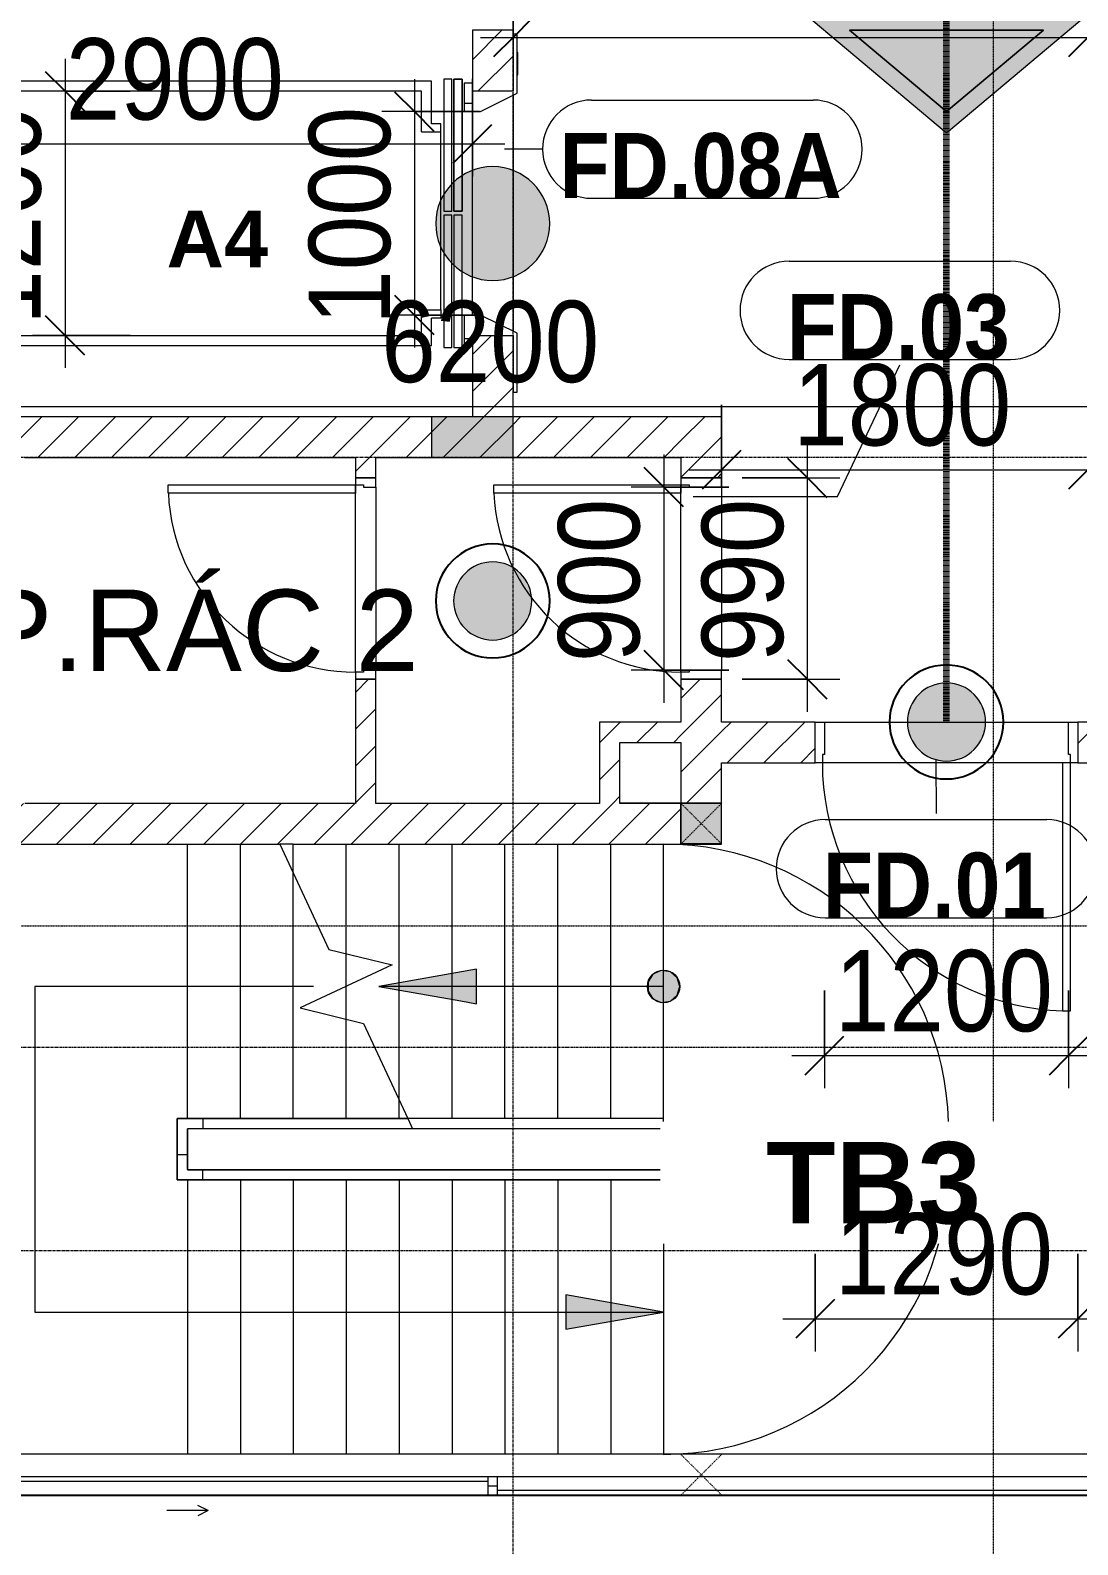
# Model space of a CAD drawing. Header units: millimetres. Extents: x 962 to 239635, y -15958 to 82755.
# Drawn here: x 139931 to 145078, y 23093 to 30537 of the extents above; entities that cross this region are included whole.
import ezdxf

# ---------------------------------------------------------------- set-up
doc = ezdxf.new("R2010")
doc.units = ezdxf.units.MM
for name, pattern in [('1 NÉT CALL OUT', [6, 3, -3]), ('Dash', [6, 3, -3]), ('Dash Dot 3_16_', [7.9375, 4.7625, -1.5875, 0, -1.5875]), ('Grid Line', [22.225, 12.7, -3.175, 3.175, -3.175])]:
    doc.linetypes.add(name, pattern=pattern)
for name, color, linetype, lineweight in [('0-1', 7, 'Continuous', 5), ('A-ANNO-DIMS', 211, 'Continuous', 9), ('A-ANNO-DIMS-160', 211, 'Continuous', 9), ('A-ANNO-NOTE', 131, 'Continuous', 9), ('A-ANNO-NOTE-1', 131, 'Continuous', 25), ('A-AREA-IDEN', 2, 'Continuous', 9), ('A-DETL-3', 90, '1 NÉT CALL OUT', 100), ('A-DETL-GENF-2', 1, 'Continuous', 9), ('A-DETL-THIN-1', 151, 'Continuous', 9), ('A-DOOR-3', 21, 'Continuous', 9), ('A-DOOR-4', 1, 'Continuous', 9), ('A-DOOR-FRAM-1', 1, 'Continuous', 9), ('A-DOOR-IDEN', 31, 'Continuous', 9), ('A-FLOR', 192, 'Continuous', 9), ('A-FLOR-1', 250, 'Continuous', 9), ('A-FLOR-HRAL', 11, 'Continuous', 9), ('A-GLAZ', 151, 'Continuous', 9), ('A-WALL', 113, 'Continuous', 9), ('A-WALL-3', 113, 'Continuous', 18), ('A-WALL-PATT-2', 111, 'Continuous', 9), ('G-ANNO-SYMB-1', 111, 'Dash Dot 3_16_', 18), ('G-ANNO-TEXT-1', 7, 'Continuous', 9), ('S-COLS', 52, 'Continuous', 9), ('S-COLS-1', 52, 'Continuous', 5), ('S-COLS-2', 7, 'Continuous', 18), ('S-COLS-5', 52, 'Dash', 9), ('S-COLS-6', 52, 'Continuous', 18), ('S-COLS-HDLN', 52, 'Dash', 9), ('S-GRID-1', 1, 'Grid Line', 9), ('S-STRS', 31, 'Continuous', 9), ('S-STRS-ANNO', 31, 'Continuous', 9), ('S-STRS-MBND-1', 31, 'Continuous', 9)]:
    doc.layers.add(name, color=color, linetype=linetype, lineweight=lineweight)
doc.styles.add('Arial_11', font='arial_0.ttf', dxfattribs={"height": 400})
doc.styles.add('Arial_12', font='arial_0.ttf', dxfattribs={"height": 280})
doc.styles.add('Arial_B_4', font='arialbd_0.ttf', dxfattribs={"height": 400})
doc.styles.add('Arial_B_6', font='arialbd_0.ttf', dxfattribs={"width": 0.9, "height": 320})
doc.styles.add('UTM Avo', font='UTM Avo.ttf', dxfattribs={"width": 0.9, "height": 400})
doc.dimstyles.new('1_Dim_chi_tiet_2_5', dxfattribs={"dimscale": 304.8, "dimtxt": 399.720379, "dimasz": 0.629921, "dimexe": 0.524934, "dimexo": 0.0625, "dimgap": 0.052493, "dimtad": 1, "dimdec": 0, "dimrnd": 5, "dimzin": 0, "dimdsep": 46, "dimtxsty": 'UTM Avo', "dimblk1": 'OBLIQUE', "dimblk2": 'OBLIQUE', "dimsah": 1, "dimcen": 0.09, "dimdle": 0.524934, "dimazin": 0, "dimtfac": 1, "dimtdec": 4, "dimtix": 1, "dimtmove": 0, "dimatfit": 3, "dimfxl": 1.049869, "dimfxlon": 1, "dimtvp": 1, "dimtolj": 1, "dimtzin": 0, "dimarcsym": 2})
doc.dimstyles.new('1_Dim_chi_tiet_2_5_1', dxfattribs={"dimscale": 304.8, "dimtxt": 399.720379, "dimasz": 0.629921, "dimexe": 0.524934, "dimexo": 0.0625, "dimgap": 0.052493, "dimtad": 1, "dimdec": 0, "dimrnd": 5, "dimzin": 0, "dimdsep": 46, "dimtxsty": 'UTM Avo', "dimblk1": 'OBLIQUE', "dimblk2": 'OBLIQUE', "dimsah": 1, "dimcen": 0.09, "dimdle": 0.524934, "dimazin": 0, "dimtfac": 1, "dimtdec": 4, "dimtix": 1, "dimtmove": 0, "dimatfit": 3, "dimfxl": 1.049869, "dimfxlon": 1, "dimtvp": 1, "dimtolj": 1, "dimtzin": 0, "dimarcsym": 2})
pattern_1 = [(45, (61750.9, 0), (-90.50967, 90.50967), [])]

# ---------------------------------------------------------------- blocks, each defined once
blk = doc.blocks.new('NCV_TKTC_KET CAU_rvt-1-TKCS_MB TẦNG 2')
at = {"layer": 'S-COLS-1'}
blk.add_hatch(color=256, dxfattribs=at).paths.add_polyline_path([(80552.6, 28436.9), (80552.6, 28636.9), (80152.6, 28636.9), (80152.6, 28436.9), (80295.5, 28436.9)])
at = {"layer": 'A-FLOR-1'}
for p, q in [((81292.6, 25136.9), (81292.6, 24936.5)), ((81292.6, 24886.5), (81292.6, 23537.4)), ((77102.6, 23335.3), (83727.6, 23335.3))]:
    blk.add_line(p, q, dxfattribs=at)
at = {"layer": 'S-COLS-2'}
for p, q in [((80152.6, 28636.9), (80152.6, 28436.9)), ((80552.6, 28636.9), (80152.6, 28636.9)), ((80552.6, 28436.9), (80552.6, 28636.9)), ((80152.6, 28436.9), (80552.6, 28436.9))]:
    blk.add_line(p, q, dxfattribs=at)
blk = doc.blocks.new('Thang may HIEN - Dài x Rộng - 2200x1200-551375-TKCS_MB TẦNG 2')
at = {"layer": 'A-DOOR-3'}
for p, q in [((-590, 120), (-880, 120)), ((-880, 120), (-880, 100)), ((-880, 100), (-600, 100)), ((-680, 124), (-790, 124)), ((-790, 124), (-790, 120)), ((-680, 120), (-680, 124)), ((-600, 100), (-600, -100)), ((-500, -60), (-590, 120)), ((590, 120), (500, -60)), ((880, 120), (590, 120)), ((600, -100), (600, 100)), ((600, 100), (880, 100)), ((880, 100), (880, 120)), ((-500, -140), (-500, -60)), ((500, -60), (500, -140)), ((-600, -100), (-640, -100)), ((-640, -100), (-640, -140)), ((-640, -140), (-540, -140)), ((-600, -100), (-540, -100)), ((-540, -100), (-540, -140)), ((-540, -140), (-500, -140)), ((500, -140), (615, -140)), ((615, -100), (600, -100)), ((615, -140), (615, -100)), ((640, -100), (615, -100)), ((615, -140), (640, -140)), ((640, -140), (640, -100)), ((-660, -190.4), (-660, -150.4)), ((-660, -150.4), (-10, -150.4)), ((-10, -150.4), (-660, -150.4)), ((-660, -150.4), (-660, -190.4)), ((-10, -190.4), (-660, -190.4)), ((-660, -190.4), (-10, -190.4)), ((-10, -200.4), (-660, -200.4)), ((-660, -200.4), (-660, -240.4)), ((-10, -200.4), (-660, -200.4)), ((-660, -200.4), (-660, -240.4)), ((-10, -150.4), (-10, -190.4)), ((-10, -190.4), (-10, -150.4)), ((-10, -240.4), (-10, -200.4)), ((-10, -240.4), (-10, -200.4)), ((660, -150.4), (10, -150.4)), ((10, -150.4), (10, -190.4)), ((10, -150.4), (10, -190.4)), ((660, -150.4), (10, -150.4)), ((10, -190.4), (660, -190.4)), ((10, -190.4), (660, -190.4)), ((10, -200.4), (10, -240.4)), ((660, -200.4), (10, -200.4)), ((10, -200.4), (10, -240.4)), ((660, -200.4), (10, -200.4)), ((660, -190.4), (660, -150.4)), ((660, -190.4), (660, -150.4)), ((660, -240.4), (660, -200.4)), ((660, -240.4), (660, -200.4)), ((-660, -240.4), (-10, -240.4)), ((-660, -240.4), (-10, -240.4)), ((-440, -255), (-440, -300)), ((-400, -255), (-440, -255)), ((475, -255), (-400, -255)), ((-400, -350), (-400, -255)), ((10, -240.4), (660, -240.4)), ((10, -240.4), (660, -240.4)), ((475, -255), (515, -255)), ((475, -350), (475, -255)), ((515, -255), (515, -300)), ((-440, -300), (-650, -300)), ((-650, -300), (-650, -2550)), ((-400, -350), (-600, -350)), ((-600, -350), (-600, -2500)), ((600, -350), (475, -350)), ((650, -300), (515, -300)), ((600, -2500), (600, -350)), ((650, -2550), (650, -300)), ((-600, -2500), (600, -2500)), ((-650, -2550), (650, -2550)), ((590.8, -2605.4), (-584.2, -2605.4)), ((-584.2, -2605.4), (-584.2, -2705.4)), ((590.8, -2705.4), (590.8, -2605.4)), ((-584.2, -2705.4), (590.8, -2705.4))]:
    blk.add_line(p, q, dxfattribs=at)
blk = doc.blocks.new('FD_02 - FD_03 - FD_03-KY THUAT-900x2200mm-728564-TKCS_MB TẦNG 2')
at = {"layer": 'A-DETL-GENF-2'}
for p, q in [((420, 100), (420, 1020)), ((420, 1020), (460, 1020)), ((460, 1020), (460, 100)), ((460, 100), (420, 100))]:
    blk.add_line(p, q, dxfattribs=at)
blk.add_arc((460, 100), 920, 92.49191, 180, dxfattribs=at)
at = {"layer": 'A-DOOR-FRAM-1'}
for p, q in [((-460, 100), (-495, 100)), ((-495, 100), (-495, -100)), ((-460, 60), (-460, 100)), ((495, 100), (460, 100)), ((460, 100), (460, 60)), ((495, -100), (495, 100)), ((-450, 60), (-460, 60)), ((-450, -100), (-450, 60)), ((460, 60), (450, 60)), ((450, 60), (450, -100)), ((-495, -100), (-450, -100)), ((450, -100), (495, -100))]:
    blk.add_line(p, q, dxfattribs=at)
blk = doc.blocks.new('1_FAMILY RVT - W01-WxH 1400x6000-587637-TKCS_MB TẦNG 2')
at = {"layer": 'A-GLAZ'}
for p, q in [((1398.4, 172.39), (1449.2, 197.79)), ((1398.4, 172.39), (1449.2, 146.99)), ((1398.4, 172.39), (1601.6, 172.39)), ((-3000, 96.19), (-3000, -103.81)), ((3000, 96.19), (-3000, 96.19)), ((-3000, 96.19), (-2936.5, 96.19)), ((-2980.95, 96.19), (-2980.95, 7.29)), ((-2936.5, 96.19), (-22.225, 96.19)), ((-2936.5, 96.19), (-2936.5, 51.74)), ((-22.225, 7.29), (-22.225, 96.19)), ((-22.225, 96.19), (22.225, 96.19)), ((22.225, 96.19), (2980.95, 96.19)), ((22.225, 96.19), (22.225, 7.29)), ((2980.95, 96.19), (3000, 96.19)), ((2980.95, 96.19), (2980.95, 7.29)), ((3000, -103.81), (3000, 96.19)), ((-3000, 7.29), (-2980.95, 7.29)), ((-2936.5, 51.74), (-2980.95, 51.74)), ((-2980.95, 7.29), (-22.225, 7.29)), ((-2936.5, 73.965), (-22.225, 73.965)), ((22.225, 51.74), (-22.225, 51.74)), ((-22.225, 7.29), (22.225, 7.29)), ((22.225, 29.515), (2936.5, 29.515)), ((22.225, 7.29), (2936.5, 7.29)), ((2936.5, 51.74), (2936.5, 7.29)), ((2980.95, 51.74), (2936.5, 51.74)), ((2936.5, 7.29), (3000, 7.29)), ((-3000, -103.81), (3000, -103.81))]:
    blk.add_line(p, q, dxfattribs=at)
blk = doc.blocks.new('Top Rail Type - Top Rail_Internal_-954446-TKCS_MB TẦNG 2')
at = {"layer": 'A-FLOR-HRAL'}
for p, q in [((78902.2, 25187.3), (79027.2, 25187.3)), ((78902.2, 25062.3), (78902.2, 25187.3)), ((79027.2, 25187.3), (80035.5, 25187.3)), ((79027.2, 25187.3), (79027.2, 25137.3)), ((79027.2, 25137.3), (78952.2, 25137.3)), ((78952.2, 25137.3), (78952.2, 25062.3)), ((80058.8, 25137.3), (79027.2, 25137.3)), ((78902.2, 25011.5), (78902.2, 25062.3)), ((78902.2, 25011.5), (78952.2, 25011.5)), ((78902.2, 24886.5), (78902.2, 25011.5)), ((78952.2, 25062.3), (78952.2, 25011.5)), ((78952.2, 25011.5), (78952.2, 24936.5)), ((79027.2, 24886.5), (78902.2, 24886.5)), ((78952.2, 24936.5), (79027.2, 24936.5)), ((79027.2, 24886.5), (79027.2, 24936.5)), ((79027.2, 24936.5), (81292.6, 24936.5)), ((81292.6, 24886.5), (79027.2, 24886.5)), ((81292.6, 24936.5), (81292.6, 24886.5))]:
    blk.add_line(p, q, dxfattribs=at)
blk = doc.blocks.new('Top Rail Type - Top Rail_Internal_-V129-TKCS_MB TẦNG 2')
at = {"layer": 'A-FLOR-HRAL'}
for p, q in [((78902.2, 25187.3), (78902.2, 25011.5)), ((79027.2, 25187.3), (78902.2, 25187.3)), ((80035.5, 25187.3), (79027.2, 25187.3)), ((78952.2, 25137.3), (78952.2, 25011.5)), ((79027.2, 25137.3), (78952.2, 25137.3)), ((80058.8, 25137.3), (79027.2, 25137.3)), ((78902.2, 25011.5), (78902.2, 24886.5)), ((78952.2, 25011.5), (78952.2, 24936.5)), ((78902.2, 24886.5), (79027.2, 24886.5)), ((78952.2, 24936.5), (79027.2, 24936.5)), ((79027.2, 24936.5), (81292.6, 24936.5)), ((79027.2, 24886.5), (81292.6, 24886.5)), ((81292.6, 24936.5), (81292.6, 24886.5))]:
    blk.add_line(p, q, dxfattribs=at)
blk = doc.blocks.new('Top Rail Type - Top Rail_Internal_-V130-TKCS_MB TẦNG 2')
at = {"layer": 'A-FLOR-HRAL'}
for p, q in [((80035.5, 25187.3), (80058.8, 25137.3)), ((81292.6, 25187.3), (80035.5, 25187.3)), ((81292.6, 25137.3), (81292.6, 25187.3)), ((81292.6, 25137.3), (80058.8, 25137.3))]:
    blk.add_line(p, q, dxfattribs=at)
blk = doc.blocks.new('FD_01 - FD_01-1200x2200mm-1787918-TKCS_MB TẦNG 2')
at = {"layer": 'A-DETL-GENF-2'}
for p, q in [((610, -100), (570, -100)), ((570, -100), (570, -1320)), ((610, -1320), (610, -100)), ((570, -1320), (610, -1320))]:
    blk.add_line(p, q, dxfattribs=at)
blk.add_arc((610, -100), 1220, 180, 268.12111, dxfattribs=at)
at = {"layer": 'A-DOOR-FRAM-1'}
for p, q in [((-645, 100), (-600, 100)), ((-645, -100), (-645, 100)), ((-600, 100), (-600, -60)), ((600, 100), (645, 100)), ((600, -60), (600, 100)), ((645, 100), (645, -100)), ((-600, -60), (-610, -60)), ((-610, -60), (-610, -100)), ((610, -60), (600, -60)), ((610, -100), (610, -60)), ((-610, -100), (-645, -100)), ((645, -100), (610, -100))]:
    blk.add_line(p, q, dxfattribs=at)
blk = doc.blocks.new('FD_02 - FD_03 - FD_03-KY THUAT-900x2200mm-801878-TKCS_MB TẦNG 2')
at = {"layer": 'A-DETL-GENF-2'}
for p, q in [((420, 50), (420, 970)), ((420, 970), (460, 970)), ((460, 970), (460, 50)), ((460, 50), (420, 50))]:
    blk.add_line(p, q, dxfattribs=at)
blk.add_arc((460, 50), 920, 92.49191, 180, dxfattribs=at)
at = {"layer": 'A-DOOR-FRAM-1'}
for p, q in [((-460, 50), (-495, 50)), ((-495, 50), (-495, -50)), ((-460, 10), (-460, 50)), ((-450, 10), (-460, 10)), ((-450, -50), (-450, 10)), ((460, 10), (450, 10)), ((450, 10), (450, -50)), ((495, 50), (460, 50)), ((460, 50), (460, 10)), ((495, -50), (495, 50)), ((-495, -50), (-450, -50)), ((450, -50), (495, -50))]:
    blk.add_line(p, q, dxfattribs=at)
blk = doc.blocks.new('G1_SOF - BO TRU - 200x200-3052400-TKCS_MB TẦNG 2')
at = {"layer": 'S-COLS-HDLN'}
for p, q in [((-100, 100), (100, -100)), ((100, 100), (-100, -100))]:
    blk.add_line(p, q, dxfattribs=at)
blk = doc.blocks.new('G1_SOF - BO TRU - 200x200-V202-TKCS_MB TẦNG 2')
at = {"layer": 'S-COLS'}
blk.add_hatch(color=256, dxfattribs=at).paths.add_polyline_path([(100, -100), (100, -99.6), (-100, -100)])
at = {"layer": 'S-COLS-6'}
blk.add_line((-100, -100), (100, -100), dxfattribs=at)
at = {"layer": 'S-COLS-HDLN'}
for p, q in [((100, 100), (-100, -100)), ((-100, 100), (100, -100))]:
    blk.add_line(p, q, dxfattribs=at)
blk = doc.blocks.new('DIMBLOCK64-TKCS_MB TẦNG 2')
at = {"layer": 'A-ANNO-DIMS-160'}
for p, q in [((139103.5, 29007.8), (139103.5, 28527.8)), ((139103.5, 28687.8), (139103.5, 29007.8)), ((145303.5, 29007.8), (145303.5, 28527.8)), ((145303.5, 28687.8), (145303.5, 29007.8)), ((139103.5, 28687.8), (145303.5, 28687.8))]:
    blk.add_line(p, q, dxfattribs=at)
at = {"layer": 'A-ANNO-DIMS-160', "lineweight": 25}
for p, q in [((139103.5, 28687.8), (139199.5, 28783.8)), ((145303.5, 28687.8), (145399.5, 28783.8)), ((139103.5, 28687.8), (139007.5, 28591.8)), ((145303.5, 28687.8), (145207.5, 28591.8))]:
    blk.add_line(p, q, dxfattribs=at)
at = {"layer": 'A-ANNO-DIMS-160', "color": 0, "insert": (141655.7, 29207.5), "char_height": 400, "width": 1314.636, "attachment_point": 1, "line_spacing_factor": 1.110334, "style": 'UTM Avo'}
blk.add_mtext('6200', dxfattribs=at)
blk = doc.blocks.new('_Oblique')
at = {"color": 0, "linetype": 'ByBlock', "lineweight": -2}
blk.add_line((-0.5, -0.5), (0.5, 0.5), dxfattribs=at)
blk = doc.blocks.new('HDNDCT_GHI CHÚ CỬA CHỐNG CHÁY E30 - HDNDCT_GHI CHÚ CỬA CHỐNG CHÁY E30-1614707-TKCS_MB TẦNG 2')
at = {"layer": 'A-ANNO-NOTE'}
h = blk.add_hatch(color=256, dxfattribs=at)
edge = h.paths.add_edge_path()
edge.add_arc((0, 0), 1.75, 0, 180)
edge.add_arc((0, 0), 1.75, 180, 360)
for start, end in [(360, 180), (180, 360)]:
    blk.add_arc((0, 0), 1.75, start, end, dxfattribs=at)
blk = doc.blocks.new('HDNDCT_GHI CHÚ CỬA CHỐNG CHÁY EI60 - HDNDCT_GHI CHÚ CỬA CHỐNG CHÁY EI60-1614697-TKCS_MB TẦNG 2')
at = {"layer": 'A-ANNO-NOTE'}
h = blk.add_hatch(color=256, dxfattribs=at)
edge = h.paths.add_edge_path()
edge.add_arc((0, 0), 1.2, 0, 180)
edge.add_arc((0, 0), 1.2, 180, 360)
for radius, start, end in [(1.75, 360, 180), (1.2, 360, 180), (1.2, 180, 360)]:
    blk.add_arc((0, 0), radius, start, end, dxfattribs=at)
at = {"layer": 'A-ANNO-NOTE-1'}
for start, end in [(360, 180), (180, 360)]:
    blk.add_arc((0, 0), 1.75, start, end, dxfattribs=at)
blk = doc.blocks.new('HDNDCT_MŨI TÊN THOÁT HIỂM - HDNDCT_MŨI TÊN THOÁT HIỂM-1614704-TKCS_MB TẦNG 2')
at = {"layer": 'A-ANNO-NOTE'}
h = blk.add_hatch(color=256, dxfattribs=at)
h.paths.add_polyline_path([(-3.153, 0), (0.5, 4.353), (0.5, -4.353)])
h.paths.add_polyline_path([(-2.5, 0), (0, -2.979), (0, 2.979)])
blk.add_hatch(color=256, dxfattribs=at).paths.add_polyline_path([(0, 2.979), (0, -2.979), (-2.5, 0)])
for p, q in [((0.5, 4.353), (-3.153, 0)), ((0.5, -4.353), (0.5, 4.353)), ((-2.5, 0), (0, 2.979)), ((0, 2.979), (-2.5, 0)), ((0, 2.979), (0, -2.979)), ((0, -2.979), (0, 2.979)), ((-3.153, 0), (0.5, -4.353)), ((0, -2.979), (-2.5, 0)), ((-2.5, 0), (0, -2.979))]:
    blk.add_line(p, q, dxfattribs=at)
blk = doc.blocks.new('DIMBLOCK80-TKCS_MB TẦNG 2')
at = {"layer": 'A-ANNO-DIMS-160'}
for p, q in [((139203.5, 30298.3), (139203.5, 29818.3)), ((139203.5, 29978.3), (139203.5, 30298.3)), ((142103.5, 30298.3), (142103.5, 29818.3)), ((142103.5, 29978.3), (142103.5, 30298.3)), ((139043.5, 29978.3), (142263.5, 29978.3))]:
    blk.add_line(p, q, dxfattribs=at)
at = {"layer": 'A-ANNO-DIMS-160', "lineweight": 25}
for p, q in [((139203.5, 29978.3), (139299.5, 30074.3)), ((142103.5, 29978.3), (142199.5, 30074.3)), ((139203.5, 29978.3), (139107.5, 29882.3)), ((142103.5, 29978.3), (142007.5, 29882.3))]:
    blk.add_line(p, q, dxfattribs=at)
at = {"layer": 'A-ANNO-DIMS-160', "color": 0, "insert": (140105.7, 30497.9), "char_height": 400, "width": 1314.636, "attachment_point": 1, "line_spacing_factor": 1.110334, "style": 'UTM Avo'}
blk.add_mtext('2900', dxfattribs=at)
blk = doc.blocks.new('DIMBLOCK97-TKCS_MB TẦNG 2')
at = {"layer": 'A-ANNO-DIMS-160'}
for p, q in [((143788.5, 24523.6), (143788.5, 24043.6)), ((143788.5, 24203.6), (143788.5, 24523.6)), ((145078.5, 24523.6), (145078.5, 24043.6)), ((145078.5, 24203.6), (145078.5, 24523.6)), ((143628.5, 24203.6), (145238.5, 24203.6))]:
    blk.add_line(p, q, dxfattribs=at)
at = {"layer": 'A-ANNO-DIMS-160', "lineweight": 25}
for p, q in [((143788.5, 24203.6), (143884.5, 24299.6)), ((145078.5, 24203.6), (145174.5, 24299.6)), ((143788.5, 24203.6), (143692.5, 24107.6)), ((145078.5, 24203.6), (144982.5, 24107.6))]:
    blk.add_line(p, q, dxfattribs=at)
at = {"layer": 'A-ANNO-DIMS-160', "color": 0, "insert": (143885.7, 24723.2), "char_height": 400, "width": 1314.636, "attachment_point": 1, "line_spacing_factor": 1.110334, "style": 'UTM Avo'}
blk.add_mtext('1290', dxfattribs=at)
blk = doc.blocks.new('DIMBLOCK98-TKCS_MB TẦNG 2')
at = {"layer": 'A-ANNO-DIMS-160'}
for p, q in [((143750.1, 27186.9), (143750.1, 28496.9)), ((143430.1, 28336.9), (143910.1, 28336.9)), ((143750.1, 28336.9), (143430.1, 28336.9)), ((143430.1, 27346.9), (143910.1, 27346.9)), ((143750.1, 27346.9), (143430.1, 27346.9))]:
    blk.add_line(p, q, dxfattribs=at)
at = {"layer": 'A-ANNO-DIMS-160', "lineweight": 25}
for p, q in [((143750.1, 28336.9), (143654.1, 28432.9)), ((143750.1, 28336.9), (143846.1, 28240.9)), ((143750.1, 27346.9), (143654.1, 27442.9)), ((143750.1, 27346.9), (143846.1, 27250.9))]:
    blk.add_line(p, q, dxfattribs=at)
at = {"layer": 'A-ANNO-DIMS-160', "color": 0, "insert": (143230.5, 27431.1), "char_height": 400, "width": 985.977, "attachment_point": 1, "rotation": 90, "line_spacing_factor": 1.110334, "style": 'UTM Avo'}
blk.add_mtext('990', dxfattribs=at)
blk = doc.blocks.new('DIMBLOCK146-TKCS_MB TẦNG 2')
at = {"layer": 'A-ANNO-DIMS-160'}
for p, q in [((143833.5, 25816.9), (143833.5, 25336.9)), ((143833.5, 25496.9), (143833.5, 25816.9)), ((145033.5, 25816.9), (145033.5, 25336.9)), ((145033.5, 25496.9), (145033.5, 25816.9)), ((143673.5, 25496.9), (145193.5, 25496.9))]:
    blk.add_line(p, q, dxfattribs=at)
at = {"layer": 'A-ANNO-DIMS-160', "lineweight": 25}
for p, q in [((143833.5, 25496.9), (143929.5, 25592.9)), ((145033.5, 25496.9), (145129.5, 25592.9)), ((143833.5, 25496.9), (143737.5, 25400.9)), ((145033.5, 25496.9), (144937.5, 25400.9))]:
    blk.add_line(p, q, dxfattribs=at)
at = {"layer": 'A-ANNO-DIMS-160', "color": 0, "insert": (143885.7, 26016.5), "char_height": 400, "width": 1314.636, "attachment_point": 1, "line_spacing_factor": 1.110334, "style": 'UTM Avo'}
blk.add_mtext('1200', dxfattribs=at)
blk = doc.blocks.new('STN_Door Tag - STN_Door Tag-1788670-TKCS_MB TẦNG 2')
at = {"layer": 'A-DOOR-IDEN'}
for p, q in [((-3.37, 1.495), (3.431, 1.495)), ((-3.37, -1.524), (3.431, -1.524))]:
    blk.add_line(p, q, dxfattribs=at)
for centre, start, end in [((-3.37, -0.015), 90, 270), ((3.431, -0.015), 270, 90)]:
    blk.add_arc(centre, 1.509, start, end, dxfattribs=at)
blk = doc.blocks.new('DIMBLOCK147-TKCS_MB TẦNG 2')
at = {"layer": 'A-ANNO-DIMS-160'}
for p, q in [((143044.2, 28451.9), (143044.2, 27231.9)), ((143364.2, 28291.9), (142884.2, 28291.9)), ((143044.2, 28291.9), (143364.2, 28291.9)), ((143364.2, 27391.9), (142884.2, 27391.9)), ((143044.2, 27391.9), (143364.2, 27391.9))]:
    blk.add_line(p, q, dxfattribs=at)
at = {"layer": 'A-ANNO-DIMS-160', "lineweight": 25}
for p, q in [((143044.2, 28291.9), (142948.2, 28387.9)), ((143044.2, 28291.9), (143140.2, 28195.9)), ((143044.2, 27391.9), (142948.2, 27487.9)), ((143044.2, 27391.9), (143140.2, 27295.9))]:
    blk.add_line(p, q, dxfattribs=at)
at = {"layer": 'A-ANNO-DIMS-160', "color": 0, "insert": (142524.6, 27431.1), "char_height": 400, "width": 985.977, "attachment_point": 1, "rotation": 90, "line_spacing_factor": 1.110334, "style": 'UTM Avo'}
blk.add_mtext('900', dxfattribs=at)
blk = doc.blocks.new('DIMBLOCK232-TKCS_MB TẦNG 2')
at = {"layer": 'A-ANNO-DIMS-160'}
for p, q in [((143328.5, 28696.6), (143328.5, 28216.6)), ((143328.5, 28376.6), (143328.5, 28696.6)), ((145128.5, 28696.6), (145128.5, 28216.6)), ((145128.5, 28376.6), (145128.5, 28696.6)), ((143168.5, 28376.6), (145288.5, 28376.6))]:
    blk.add_line(p, q, dxfattribs=at)
at = {"layer": 'A-ANNO-DIMS-160', "lineweight": 25}
for p, q in [((143328.5, 28376.6), (143424.5, 28472.6)), ((145128.5, 28376.6), (145224.5, 28472.6)), ((143328.5, 28376.6), (143232.5, 28280.6)), ((145128.5, 28376.6), (145032.5, 28280.6))]:
    blk.add_line(p, q, dxfattribs=at)
at = {"layer": 'A-ANNO-DIMS-160', "color": 0, "insert": (143680.7, 28896.3), "char_height": 400, "width": 1314.636, "attachment_point": 1, "line_spacing_factor": 1.110334, "style": 'UTM Avo'}
blk.add_mtext('1800', dxfattribs=at)
blk = doc.blocks.new('DIMBLOCK233-TKCS_MB TẦNG 2')
at = {"layer": 'A-ANNO-DIMS-160'}
for p, q in [((142303.5, 30822.1), (142303.5, 30342.1)), ((142303.5, 30502.1), (142303.5, 30822.1)), ((145128.5, 30822.1), (145128.5, 30342.1)), ((145128.5, 30502.1), (145128.5, 30822.1)), ((142143.5, 30502.1), (145288.5, 30502.1))]:
    blk.add_line(p, q, dxfattribs=at)
at = {"layer": 'A-ANNO-DIMS-160', "lineweight": 25}
for p, q in [((142303.5, 30502.1), (142399.5, 30598.1)), ((145128.5, 30502.1), (145224.5, 30598.1)), ((142303.5, 30502.1), (142207.5, 30406.1)), ((145128.5, 30502.1), (145032.5, 30406.1))]:
    blk.add_line(p, q, dxfattribs=at)
at = {"layer": 'A-ANNO-DIMS-160', "color": 0, "insert": (143168.2, 31021.8), "char_height": 400, "width": 1314.636, "attachment_point": 1, "line_spacing_factor": 1.110334, "style": 'UTM Avo'}
blk.add_mtext('2825', dxfattribs=at)
blk = doc.blocks.new('DIMBLOCK364-TKCS_MB TẦNG 2')
at = {"layer": 'A-ANNO-DIMS-160'}
for p, q in [((141818.9, 30297.4), (141818.9, 28977.4)), ((142138.9, 30137.4), (141658.9, 30137.4)), ((141818.9, 30137.4), (142138.9, 30137.4)), ((142138.9, 29137.4), (141658.9, 29137.4)), ((141818.9, 29137.4), (142138.9, 29137.4))]:
    blk.add_line(p, q, dxfattribs=at)
at = {"layer": 'A-ANNO-DIMS-160', "lineweight": 25}
for p, q in [((141818.9, 30137.4), (141722.9, 30233.4)), ((141818.9, 30137.4), (141914.9, 30041.4)), ((141818.9, 29137.4), (141722.9, 29233.4)), ((141818.9, 29137.4), (141914.9, 29041.4))]:
    blk.add_line(p, q, dxfattribs=at)
at = {"layer": 'A-ANNO-DIMS-160', "color": 0, "insert": (141299.3, 29089.6), "char_height": 400, "width": 1314.636, "attachment_point": 1, "rotation": 90, "line_spacing_factor": 1.110334, "style": 'UTM Avo'}
blk.add_mtext('1000', dxfattribs=at)
blk = doc.blocks.new('DIMBLOCK365-TKCS_MB TẦNG 2')
at = {"layer": 'A-ANNO-DIMS-160'}
for p, q in [((140102, 30397.4), (140102, 28877.4)), ((140422, 30237.4), (139942, 30237.4)), ((140102, 30237.4), (140422, 30237.4)), ((140422, 29037.4), (139942, 29037.4)), ((140102, 29037.4), (140422, 29037.4))]:
    blk.add_line(p, q, dxfattribs=at)
at = {"layer": 'A-ANNO-DIMS-160', "lineweight": 25}
for p, q in [((140102, 30237.4), (140006, 30333.4)), ((140102, 30237.4), (140198, 30141.4)), ((140102, 29037.4), (140006, 29133.4)), ((140102, 29037.4), (140198, 28941.4))]:
    blk.add_line(p, q, dxfattribs=at)
at = {"layer": 'A-ANNO-DIMS-160', "color": 0, "insert": (139582.3, 29089.6), "char_height": 400, "width": 1314.636, "attachment_point": 1, "rotation": 90, "line_spacing_factor": 1.110334, "style": 'UTM Avo'}
blk.add_mtext('1200', dxfattribs=at)

msp = doc.modelspace()

# ---------------------------------------------------------------- hatches: boundary and pattern name
at = {"layer": 'A-WALL-PATT-2'}
h = msp.add_hatch(dxfattribs=at)
h.set_pattern_fill('FP_1', color=256, style=0, pattern_type=2)
h.set_pattern_definition(pattern_1)
h.paths.add_polyline_path([(142303.5, 28436.9), (142303.5, 29037.4), (142103.5, 29037.4), (142103.5, 28436.9)])
h.paths.add_polyline_path([(142143.5, 30237.4), (142303.5, 30237.4), (142303.5, 30536.9), (142103.5, 30536.9), (142103.5, 30237.4)])
h = msp.add_hatch(dxfattribs=at)
h.set_pattern_fill('FP_1', color=256, style=0, pattern_type=2)
h.set_pattern_definition(pattern_1)
h.paths.add_polyline_path([(142103.5, 28436.9), (142103.5, 28636.9), (139203.5, 28636.9), (139203.5, 28436.9), (142046.4, 28436.9)])
h = msp.add_hatch(dxfattribs=at)
h.set_pattern_fill('FP_1', color=256, style=0, pattern_type=2)
h.set_pattern_definition(pattern_1)
h.paths.add_polyline_path([(143128.5, 28436.9), (143128.5, 28636.9), (142303.5, 28636.9), (142303.5, 28436.9)])
h = msp.add_hatch(dxfattribs=at)
h.set_pattern_fill('FP_1', color=256, style=0, pattern_type=2)
h.set_pattern_definition(pattern_1)
h.paths.add_polyline_path([(143328.5, 26737.4), (143328.5, 27346.9), (143128.5, 27346.9), (143128.5, 26737.4)])
h.paths.add_polyline_path([(143328.5, 28336.9), (143328.5, 28636.9), (143128.5, 28636.9), (143128.5, 28336.9)])
h = msp.add_hatch(dxfattribs=at)
h.set_pattern_fill('FP_1', color=256, style=0, pattern_type=2)
h.set_pattern_definition(pattern_1)
h.paths.add_polyline_path([(141628.5, 26736.9), (141628.5, 27346.9), (141528.5, 27346.9), (141528.5, 26736.9)])
h.paths.add_polyline_path([(141528.5, 28336.9), (141628.5, 28336.9), (141628.5, 28436.9), (141528.5, 28436.9)])
h = msp.add_hatch(dxfattribs=at)
h.set_pattern_fill('FP_1', color=256, style=0, pattern_type=2)
h.set_pattern_definition(pattern_1)
h.paths.add_polyline_path([(142728.5, 26736.9), (142828.5, 26736.9), (142828.5, 27136.9), (142728.5, 27136.9), (142728.5, 26791.8)])
h = msp.add_hatch(dxfattribs=at)
h.set_pattern_fill('FP_1', color=256, style=0, pattern_type=2)
h.set_pattern_definition(pattern_1)
h.paths.add_polyline_path([(143128.5, 27036.9), (143128.5, 27136.9), (142828.5, 27136.9), (142828.5, 27036.9)])
h = msp.add_hatch(dxfattribs=at)
h.set_pattern_fill('FP_1', color=256, style=0, pattern_type=2)
h.set_pattern_definition(pattern_1)
h.paths.add_polyline_path([(145128.5, 26936.9), (145128.5, 27136.9), (145078.5, 27136.9), (145078.5, 26936.9)])
h.paths.add_polyline_path([(143658.5, 26936.9), (143788.5, 26936.9), (143788.5, 27136.9), (143328.5, 27136.9), (143328.5, 26936.9)])
h = msp.add_hatch(dxfattribs=at)
h.set_pattern_fill('FP_1', color=256, style=0, pattern_type=2)
h.set_pattern_definition(pattern_1)
h.paths.add_polyline_path([(142046.4, 26536.9), (143128.5, 26537.4), (143128.5, 26736.9), (139203.5, 26736.9), (139203.5, 26536.9), (141223.5, 26536.9)])
at = {"layer": 'S-COLS-1'}
msp.add_hatch(color=256, dxfattribs=at).paths.add_polyline_path([(143328.5, 26537.4), (143328.5, 26737.4), (143128.5, 26736.9), (143128.5, 26537.4)])
at = {"layer": 'S-STRS-ANNO'}
for points in [[(142123.5, 25752.3), (142123.5, 25921.6), (141643.5, 25836.9), (142046.4, 25765.9)], [(143032.1, 25757.8), (143076.7, 25764.2), (143110.8, 25793.7), (143123.5, 25836.9), (143110.8, 25880.2), (143076.7, 25909.7), (143032.1, 25916.1), (142991.1, 25897.4), (142966.7, 25859.5), (142966.7, 25814.4), (142991.1, 25776.5)], [(142563.5, 24152.3), (143043.5, 24236.9), (142563.5, 24321.6)]]:
    msp.add_hatch(color=256, dxfattribs=at).paths.add_polyline_path(points)
h = msp.add_hatch(color=256, dxfattribs=at)
edge = h.paths.add_edge_path()
edge.add_arc((143043.5, 25836.9), 80, 0, 360)

# ---------------------------------------------------------------- linework, layer by layer
at = {"layer": 'A-DETL-3'}
msp.add_line((144433.5, 27136.9), (144433.5, 34537.4), dxfattribs=at)
at = {"layer": 'A-DETL-THIN-1'}
msp.add_line((144443, 24936.9), (144443, 25171.5), dxfattribs=at)
for centre, radius, start, end in [((143043.5, 25136.9), 1400, 1.41484, 90), ((143043.5, 24936.9), 1399.6, 270, 0)]:
    msp.add_arc(centre, radius, start, end, dxfattribs=at)
at = {"layer": 'A-DOOR-IDEN'}
for p, q in [((142261.9, 29954.3), (142448.2, 29954.3)), ((143898.1, 28244.8), (144204.6, 28892.5)), ((143188.8, 28244.8), (143898.1, 28244.8)), ((144381.8, 26949.4), (144382.1, 26687))]:
    msp.add_line(p, q, dxfattribs=at)
at = {"layer": 'A-FLOR'}
for p, q in [((143128.5, 27381.9), (143128.5, 28301.9)), ((143128.5, 26737.4), (142828.5, 26737.4))]:
    msp.add_line(p, q, dxfattribs=at)
at = {"layer": 'A-WALL'}
for p, q in [((142303.5, 30217.4), (142303.5, 29057.4)), ((142103.5, 29137.4), (142103.5, 30137.4)), ((141528.5, 27381.9), (141528.5, 28301.9)), ((141628.5, 28291.9), (141628.5, 27391.9)), ((143328.5, 28291.9), (143328.5, 27391.9)), ((143833.5, 27136.9), (145033.5, 27136.9)), ((145043.5, 26936.9), (143823.5, 26936.9)), ((143128.5, 26737.4), (143328.5, 26737.4)), ((143128.5, 26537.4), (143128.5, 26736.9)), ((143328.5, 26537.4), (143128.5, 26537.4))]:
    msp.add_line(p, q, dxfattribs=at)
at = {"layer": 'A-WALL-3'}
for p, q in [((142103.5, 30536.9), (142103.5, 30237.4)), ((142303.5, 30536.9), (142103.5, 30536.9)), ((142303.5, 30517.4), (142303.5, 30536.9)), ((142103.5, 29022.4), (142103.5, 28636.9)), ((142303.5, 28636.9), (142303.5, 28757.4)), ((142103.5, 28636.9), (139203.5, 28636.9)), ((143328.5, 28636.9), (142303.5, 28636.9)), ((143328.5, 28336.9), (143328.5, 28636.9)), ((139903.4, 28436.9), (141528.5, 28436.9)), ((141528.5, 28436.9), (141528.5, 28336.9)), ((141628.5, 28436.9), (142103.5, 28436.9)), ((141628.5, 28336.9), (141628.5, 28436.9)), ((142103.5, 28436.9), (143128.5, 28436.9)), ((143128.5, 28436.9), (143128.5, 28336.9)), ((141528.5, 28336.9), (141628.5, 28336.9)), ((143128.5, 28336.9), (143328.5, 28336.9)), ((141628.5, 27346.9), (141528.5, 27346.9)), ((141528.5, 27346.9), (141528.5, 26736.9)), ((141628.5, 26736.9), (141628.5, 27346.9)), ((143328.5, 27346.9), (143128.5, 27346.9)), ((143128.5, 27346.9), (143128.5, 27136.9)), ((143328.5, 27136.9), (143328.5, 27346.9)), ((142728.5, 27136.9), (142728.5, 26736.9)), ((143128.5, 27136.9), (142728.5, 27136.9)), ((143788.5, 27136.9), (143328.5, 27136.9)), ((143788.5, 26936.9), (143788.5, 27136.9)), ((145128.5, 27136.9), (145078.5, 27136.9)), ((145078.5, 27136.9), (145078.5, 26936.9)), ((142828.5, 26736.9), (142828.5, 27036.9)), ((142828.5, 27036.9), (143128.5, 27036.9)), ((143128.5, 27036.9), (143128.5, 26737.4)), ((143328.5, 26936.9), (143788.5, 26936.9)), ((143328.5, 26737.4), (143328.5, 26936.9)), ((145078.5, 26936.9), (145128.5, 26936.9)), ((141528.5, 26736.9), (139903.4, 26736.9)), ((142728.5, 26736.9), (141628.5, 26736.9)), ((143128.5, 26736.9), (142828.5, 26736.9)), ((139203.5, 26536.9), (141157, 26536.9)), ((141223.5, 26536.9), (143328.5, 26536.9)), ((143328.5, 26536.9), (143328.5, 26537.4))]:
    msp.add_line(p, q, dxfattribs=at)
at = {"layer": 'G-ANNO-SYMB-1'}
for p, q in [((144662.2, 82373.8), (144662.2, 13320.5)), ((90498.7, 26135.3), (196677.7, 26135.3))]:
    msp.add_line(p, q, dxfattribs=at)
at = {"layer": 'S-COLS'}
for p, q in [((143328.5, 26737.4), (143128.5, 26737.4)), ((143128.5, 26736.9), (143128.5, 26537.4)), ((143128.5, 26537.4), (143328.5, 26537.4))]:
    msp.add_line(p, q, dxfattribs=at)
at = {"layer": 'S-COLS-6'}
for p, q in [((143128.5, 26737.4), (143128.5, 26736.9)), ((143328.5, 26537.4), (143328.5, 26737.4))]:
    msp.add_line(p, q, dxfattribs=at)
at = {"layer": 'S-GRID-1'}
for p, q in [((142303.5, 19351.6), (142303.5, 76542.3)), ((189415.6, 28436.9), (96253.4, 28436.9)), ((187383.6, 25536.9), (98285.4, 25536.9)), ((189415.6, 24536.9), (96253.4, 24536.9))]:
    msp.add_line(p, q, dxfattribs=at)
at = {"layer": 'S-STRS'}
for p, q in [((140703.5, 25187.3), (140703.5, 26536.9)), ((140963.5, 25187.3), (140963.5, 26536.9)), ((141223.5, 26536.9), (141157, 26536.9)), ((141223.5, 26394.5), (141223.5, 26536.9)), ((141483.5, 25997.7), (141483.5, 26536.9)), ((141743.5, 25279.4), (141743.5, 26536.9)), ((142003.5, 25187.3), (142003.5, 26536.9)), ((142263.5, 25187.3), (142263.5, 26536.9)), ((142523.5, 25187.3), (142523.5, 26536.9)), ((142783.5, 25187.3), (142783.5, 26536.9)), ((143043.5, 25187.3), (143043.5, 26536.9)), ((141223.5, 25187.3), (141223.5, 26394.5)), ((141483.5, 25836.9), (141483.5, 25997.7)), ((141483.5, 25676.2), (141483.5, 25836.9)), ((141483.5, 25187.3), (141483.5, 25676.2)), ((141743.5, 25187.3), (141743.5, 25279.4)), ((140703.5, 24936.9), (140703.5, 25136.9)), ((140963.5, 25136.9), (140703.5, 25136.9)), ((141223.5, 25136.9), (140963.5, 25136.9)), ((141483.5, 25136.9), (141223.5, 25136.9)), ((141743.5, 25136.9), (141483.5, 25136.9)), ((141809.9, 25136.9), (141743.5, 25136.9)), ((142003.5, 25136.9), (141809.9, 25136.9)), ((142263.5, 25136.9), (142003.5, 25136.9)), ((142523.5, 25136.9), (142263.5, 25136.9)), ((142783.5, 25136.9), (142523.5, 25136.9)), ((143043.5, 25136.9), (142783.5, 25136.9)), ((140703.5, 24936.9), (140963.5, 24936.9)), ((140963.5, 24936.9), (141223.5, 24936.9)), ((141223.5, 24936.9), (141483.5, 24936.9)), ((141483.5, 24936.9), (141743.5, 24936.9)), ((141743.5, 24936.9), (142003.5, 24936.9)), ((142003.5, 24936.9), (142263.5, 24936.9)), ((142263.5, 24936.9), (142523.5, 24936.9)), ((142523.5, 24936.9), (142783.5, 24936.9)), ((142783.5, 24936.9), (143043.5, 24936.9)), ((140703.5, 24886.5), (140703.5, 23537.4)), ((140963.5, 24886.5), (140963.5, 23537.4)), ((141223.5, 24886.5), (141223.5, 23537.4)), ((141483.5, 24886.5), (141483.5, 23537.4)), ((141743.5, 24886.5), (141743.5, 23537.4)), ((142003.5, 24886.5), (142003.5, 23537.4)), ((142263.5, 24886.5), (142263.5, 23537.4)), ((142523.5, 24886.5), (142523.5, 23537.4)), ((142783.5, 24886.5), (142783.5, 23537.4)), ((143043.5, 24886.5), (143043.5, 23537.4))]:
    msp.add_line(p, q, dxfattribs=at)
at = {"layer": 'S-STRS-ANNO'}
for p, q in [((142123.5, 25921.6), (141643.5, 25836.9)), ((142123.5, 25752.3), (142123.5, 25921.6)), ((143032.1, 25916.1), (142991.1, 25897.4)), ((143076.7, 25909.7), (143032.1, 25916.1)), ((143110.8, 25880.2), (143076.7, 25909.7)), ((139953.5, 25836.9), (139953.5, 24236.9)), ((140703.5, 25836.9), (139953.5, 25836.9)), ((140963.5, 25836.9), (140703.5, 25836.9)), ((141223.5, 25836.9), (140963.5, 25836.9)), ((141323.5, 25836.9), (141223.5, 25836.9)), ((141743.5, 25836.9), (141643.5, 25836.9)), ((141643.5, 25836.9), (142046.4, 25765.9)), ((142003.5, 25836.9), (141743.5, 25836.9)), ((142263.5, 25836.9), (142003.5, 25836.9)), ((142523.5, 25836.9), (142263.5, 25836.9)), ((142783.5, 25836.9), (142523.5, 25836.9)), ((143043.5, 25836.9), (142783.5, 25836.9)), ((142991.1, 25897.4), (142966.7, 25859.5)), ((142966.7, 25859.5), (142966.7, 25814.4)), ((143123.5, 25836.9), (143110.8, 25880.2)), ((143110.8, 25793.7), (143123.5, 25836.9)), ((142046.4, 25765.9), (142123.5, 25752.3)), ((142966.7, 25814.4), (142991.1, 25776.5)), ((142991.1, 25776.5), (143032.1, 25757.8)), ((143032.1, 25757.8), (143076.7, 25764.2)), ((143076.7, 25764.2), (143110.8, 25793.7)), ((143043.5, 24236.9), (142563.5, 24321.6)), ((142563.5, 24321.6), (142563.5, 24152.3)), ((139953.5, 24236.9), (140703.5, 24236.9)), ((140703.5, 24236.9), (140963.5, 24236.9)), ((140963.5, 24236.9), (141223.5, 24236.9)), ((141223.5, 24236.9), (141483.5, 24236.9)), ((141483.5, 24236.9), (141743.5, 24236.9)), ((141743.5, 24236.9), (142003.5, 24236.9)), ((142003.5, 24236.9), (142263.5, 24236.9)), ((142263.5, 24236.9), (142523.5, 24236.9)), ((142523.5, 24236.9), (142783.5, 24236.9)), ((142563.5, 24152.3), (143043.5, 24236.9)), ((142783.5, 24236.9), (143043.5, 24236.9))]:
    msp.add_line(p, q, dxfattribs=at)
msp.add_circle((143043.5, 25836.9), 80, dxfattribs=at)
at = {"layer": 'S-STRS-MBND-1'}
for p, q in [((141157, 26536.9), (141398.9, 26018.2)), ((141398.9, 26018.2), (141710, 25942.6)), ((141710, 25942.6), (141256.9, 25731.3)), ((141256.9, 25731.3), (141568, 25655.7)), ((141568, 25655.7), (141786.4, 25187.3))]:
    msp.add_line(p, q, dxfattribs=at)

# ---------------------------------------------------------------- block references
at = {"layer": '0-1'}
msp.add_blockref('NCV_TKTC_KET CAU_rvt-1-TKCS_MB TẦNG 2', (61750.9, 0), dxfattribs=at)
at = {"layer": 'A-ANNO-NOTE', "xscale": 160, "yscale": 160, "zscale": 160, "rotation": 89.99999999999987}
msp.add_blockref('HDNDCT_MŨI TÊN THOÁT HIỂM - HDNDCT_MŨI TÊN THOÁT HIỂM-1614704-TKCS_MB TẦNG 2', (144433.5, 30537.4), dxfattribs=at)
at = {"layer": 'A-ANNO-NOTE', "xscale": 160, "yscale": 160, "zscale": 160}
for name, p in [('HDNDCT_GHI CHÚ CỬA CHỐNG CHÁY E30 - HDNDCT_GHI CHÚ CỬA CHỐNG CHÁY E30-1614707-TKCS_MB TẦNG 2', (142203.5, 29586.9)), ('HDNDCT_GHI CHÚ CỬA CHỐNG CHÁY E30 - HDNDCT_GHI CHÚ CỬA CHỐNG CHÁY E30-1614707-TKCS_MB TẦNG 2', (142203.5, 29586.9)), ('HDNDCT_GHI CHÚ CỬA CHỐNG CHÁY EI60 - HDNDCT_GHI CHÚ CỬA CHỐNG CHÁY EI60-1614697-TKCS_MB TẦNG 2', (142203.5, 27731.9)), ('HDNDCT_GHI CHÚ CỬA CHỐNG CHÁY EI60 - HDNDCT_GHI CHÚ CỬA CHỐNG CHÁY EI60-1614697-TKCS_MB TẦNG 2', (144433.5, 27136.9))]:
    msp.add_blockref(name, p, dxfattribs=at)
at = {"layer": 'A-DOOR-3', "rotation": 269.9999999999998}
msp.add_blockref('Thang may HIEN - Dài x Rộng - 2200x1200-551375-TKCS_MB TẦNG 2', (142203.5, 29637.4), dxfattribs=at)
at = {"layer": 'A-DOOR-4', "rotation": 90}
for name, p in [('FD_02 - FD_03 - FD_03-KY THUAT-900x2200mm-801878-TKCS_MB TẦNG 2', (141578.5, 27841.9)), ('FD_02 - FD_03 - FD_03-KY THUAT-900x2200mm-728564-TKCS_MB TẦNG 2', (143228.5, 27841.9))]:
    msp.add_blockref(name, p, dxfattribs=at)
at = {"layer": 'A-DOOR-4'}
msp.add_blockref('FD_01 - FD_01-1200x2200mm-1787918-TKCS_MB TẦNG 2', (144433.5, 27036.9), dxfattribs=at)
at = {"layer": 'A-DOOR-IDEN', "xscale": 159.9999999999999, "yscale": 159.9999999999999, "zscale": 159.9999999999999}
for p in [(143228.9, 29954.9), (144199.7, 29162.7), (144377.2, 26418.1)]:
    msp.add_blockref('STN_Door Tag - STN_Door Tag-1788670-TKCS_MB TẦNG 2', p, dxfattribs=at)
at = {"layer": 'A-FLOR-HRAL'}
for name in ['Top Rail Type - Top Rail_Internal_-954446-TKCS_MB TẦNG 2', 'Top Rail Type - Top Rail_Internal_-V129-TKCS_MB TẦNG 2', 'Top Rail Type - Top Rail_Internal_-V130-TKCS_MB TẦNG 2']:
    msp.add_blockref(name, (61750.9, 0), dxfattribs=at)
at = {"layer": 'A-GLAZ', "rotation": 180}
msp.add_blockref('1_FAMILY RVT - W01-WxH 1400x6000-587637-TKCS_MB TẦNG 2', (142203.5, 23433.6), dxfattribs=at)
at = {"layer": 'S-COLS'}
msp.add_blockref('G1_SOF - BO TRU - 200x200-V202-TKCS_MB TẦNG 2', (143228.5, 23436.9), dxfattribs=at)
at = {"layer": 'S-COLS-5'}
msp.add_blockref('G1_SOF - BO TRU - 200x200-3052400-TKCS_MB TẦNG 2', (143228.5, 26637.4), dxfattribs=at)

# ---------------------------------------------------------------- texts
at = {"layer": 'A-AREA-IDEN', "insert": (140753.7, 27382.1), "char_height": 400, "width": 2180.8, "attachment_point": 8, "line_spacing_factor": 0.936439, "style": 'Arial_11'}
msp.add_mtext('\\pt8,16,24,32,40,48,56,64,72,80,88,96,104,112,120,128,136,144,152,160,168,176,184,192,200,208,216,224,232,240,248,256;P.RÁC 2', dxfattribs=at)
at = {"layer": 'A-DOOR-IDEN', "char_height": 320, "attachment_point": 5, "line_spacing_factor": 0.936439, "style": 'Arial_B_6'}
for s, insert, width in [('\\pt7.2,14.4,21.6,28.8,36,43.2,50.4,57.6,64.8,72,79.2,86.4,93.6,100.8,108,115.2,122.4,129.6,136.8,144,151.2,158.4,165.6,172.8,180,187.2,194.4,201.6,208.8,216,223.2,230.4;FD.08A', (143225.6, 29869.6), 1419.84), ('\\pt7.2,14.4,21.6,28.8,36,43.2,50.4,57.6,64.8,72,79.2,86.4,93.6,100.8,108,115.2,122.4,129.6,136.8,144,151.2,158.4,165.6,172.8,180,187.2,194.4,201.6,208.8,216,223.2,230.4;FD.03', (144196.4, 29077.4), 1124.64), ('\\pt7.2,14.4,21.6,28.8,36,43.2,50.4,57.6,64.8,72,79.2,86.4,93.6,100.8,108,115.2,122.4,129.6,136.8,144,151.2,158.4,165.6,172.8,180,187.2,194.4,201.6,208.8,216,223.2,230.4;FD.01', (144374, 26332.7), 1124.64)]:
    msp.add_mtext(s, dxfattribs=dict(at, insert=insert, width=width))
at = {"layer": 'G-ANNO-TEXT-1', "insert": (140850.4, 29511), "char_height": 280, "width": 708.8, "attachment_point": 5, "line_spacing_factor": 0.936439, "style": 'Arial_12'}
msp.add_mtext('\\pt79.9988,160.0004,239.9992,320.0008,399.9996,480.0012,560,639.9988,720.0004,799.9992,880.0008,959.9996,1040.0012,1120,1199.9988,1280.0004,1359.9992,1440.0008,1519.9996,1600.0012,1680,1759.9988,1840.0004,1919.9992,2000.0008,2079.9996,2160.0012,2240,2319.9988,2400.0004,2479.9992,2560.0008;{\\fArial|b1|i0|c0|p34;A4}', dxfattribs=at)

# ---------------------------------------------------------------- dimensions: what is measured, and where the dimension line sits
at = {"layer": 'A-ANNO-DIMS'}
for base, p1, p2, override, picture, middle in [((145128.5, 30502.1), (142303.5, 30822.1), (145128.5, 30822.1), {"dimpost": '<>', "dimfxl": 2825}, 'DIMBLOCK233-TKCS_MB TẦNG 2', (143716, 30725.1)), ((142103.5, 29978.3), (139203.5, 30298.3), (142103.5, 30298.3), {"dimpost": '<>', "dimfxl": 2900}, 'DIMBLOCK80-TKCS_MB TẦNG 2', (140653.5, 30201.3)), ((145303.5, 28687.8), (139103.5, 29007.8), (145303.5, 29007.8), {"dimpost": '<>', "dimfxl": 6200}, 'DIMBLOCK64-TKCS_MB TẦNG 2', (142203.5, 28910.8)), ((145128.5, 28376.6), (143328.5, 28696.6), (145128.5, 28696.6), {"dimpost": '<>', "dimfxl": 1800}, 'DIMBLOCK232-TKCS_MB TẦNG 2', (144228.5, 28599.6)), ((145033.5, 25496.9), (143833.5, 25816.9), (145033.5, 25816.9), {"dimpost": '<>', "dimfxl": 1200}, 'DIMBLOCK146-TKCS_MB TẦNG 2', (144433.5, 25719.9))]:
    dim = msp.add_linear_dim(base=base, p1=p1, p2=p2, dimstyle='1_Dim_chi_tiet_2_5', override=override, dxfattribs=at)
    dim.commit()
    dim.dimension.update_dxf_attribs({"geometry": picture, "text_midpoint": middle})
for base, p1, p2, dimstyle, override, picture, middle in [((140102, 29037.4), (140422, 30237.4), (140422, 29037.4), '1_Dim_chi_tiet_2_5_1', {"dimpost": '<>', "dimfxl": 1200}, 'DIMBLOCK365-TKCS_MB TẦNG 2', (139879, 29637.4)), ((141818.9, 29137.4), (142138.9, 30137.4), (142138.9, 29137.4), '1_Dim_chi_tiet_2_5_1', {"dimpost": '<>', "dimfxl": 1000}, 'DIMBLOCK364-TKCS_MB TẦNG 2', (141595.9, 29637.4)), ((143044.2, 27391.9), (143364.2, 28291.9), (143364.2, 27391.9), '1_Dim_chi_tiet_2_5', {"dimpost": '<>', "dimfxl": 900}, 'DIMBLOCK147-TKCS_MB TẦNG 2', (142821.2, 27841.9)), ((143750.1, 28336.9), (143430.1, 27346.9), (143430.1, 28336.9), '1_Dim_chi_tiet_2_5', {"dimpost": '<>', "dimfxl": 990}, 'DIMBLOCK98-TKCS_MB TẦNG 2', (143527.1, 27841.9))]:
    dim = msp.add_linear_dim(base=base, p1=p1, p2=p2, angle=90, dimstyle=dimstyle, override=override, dxfattribs=at)
    dim.commit()
    dim.dimension.update_dxf_attribs({"geometry": picture, "text_midpoint": middle})

# ---------------------------------------------------------------- next in the draw order: texts
at = {"layer": 'G-ANNO-TEXT-1', "insert": (144075.1, 24869.3), "char_height": 400, "width": 1894.4, "attachment_point": 5, "line_spacing_factor": 0.936439, "style": 'Arial_B_4', "bg_fill": 3, "box_fill_scale": 1.25, "bg_fill_color": 256, "bg_fill_true_color": 13158600, "bg_fill_transparency": 0}
msp.add_mtext('\\pt8,16,24,32,40,48,56,64,72,80,88,96,104,112,120,128,136,144,152,160,168,176,184,192,200,208,216,224,232,240,248,256;TB3', dxfattribs=at)

# ---------------------------------------------------------------- next in the draw order: dimensions: what is measured, and where the dimension line sits
at = {"layer": 'A-ANNO-DIMS'}
dim = msp.add_linear_dim(base=(145078.5, 24203.6), p1=(143788.5, 24523.6), p2=(145078.5, 24523.6), dimstyle='1_Dim_chi_tiet_2_5', override={"dimpost": '<>', "dimfxl": 1290}, dxfattribs=at)
dim.commit()
dim.dimension.update_dxf_attribs({"geometry": 'DIMBLOCK97-TKCS_MB TẦNG 2', "text_midpoint": (144433.5, 24426.6)})

doc.saveas('drawing.dxf')
